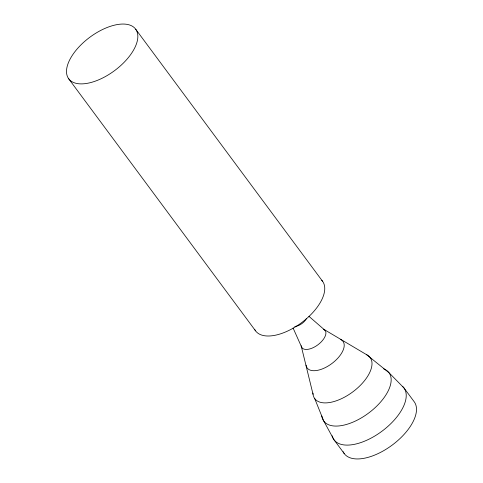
<?xml version="1.0" encoding="UTF-8"?>
<svg xmlns="http://www.w3.org/2000/svg" width="483" height="483" viewBox="0 0 483 483"><rect width="100%" height="100%" fill="white"/><g stroke="black" fill="none" stroke-linecap="round" stroke-linejoin="round"><path stroke-width="0.72" d="M313.05 394.315L301.181 345.864A14.478 7.221 -36.6 0 0 317.784 344.898A14.478 7.221 -36.6 0 0 323.682 329.249L366.675 354.727L389.075 372.798L403.993 387.982L414.257 401.832A43.536 21.705 -36.6 0 1 390.288 446.473A43.536 21.705 -36.6 0 1 343.123 451.702M308.927 316.317L325.18 330.463M135.699 29.228A41.671 20.775 -36.6 0 1 96.014 80.89A41.671 20.775 -36.6 0 1 74.817 51.814A41.671 20.775 -36.6 0 1 135.699 29.228L322.608 281.335M68.652 78.729L255.555 330.837M344.21 453.543L333.946 439.699L323.755 421.025L314.723 398.608M293.078 328.017L301.881 347.663M340.763 339.567A22.315 11.127 -36.6 0 1 331.67 363.687A22.315 11.127 -36.6 0 1 306.083 365.172M366.675 354.727A34.504 17.201 -36.6 0 1 351.709 392.679A34.504 17.201 -36.6 0 1 312.942 393.059M383.677 368.879A40.596 20.238 -36.6 0 1 369.278 412.567A40.596 20.238 -36.6 0 1 321.781 415.966M402.574 386.394A43.536 21.705 -36.6 0 1 380.012 432.635A43.536 21.705 -36.6 0 1 332.123 435.775M306.427 318.593A9.213 4.595 -36.6 0 1 294.751 326.448M321.738 280.297A41.671 20.775 -36.6 0 1 301.32 322.873A41.671 20.775 -36.6 0 1 254.831 329.69"/></g></svg>
